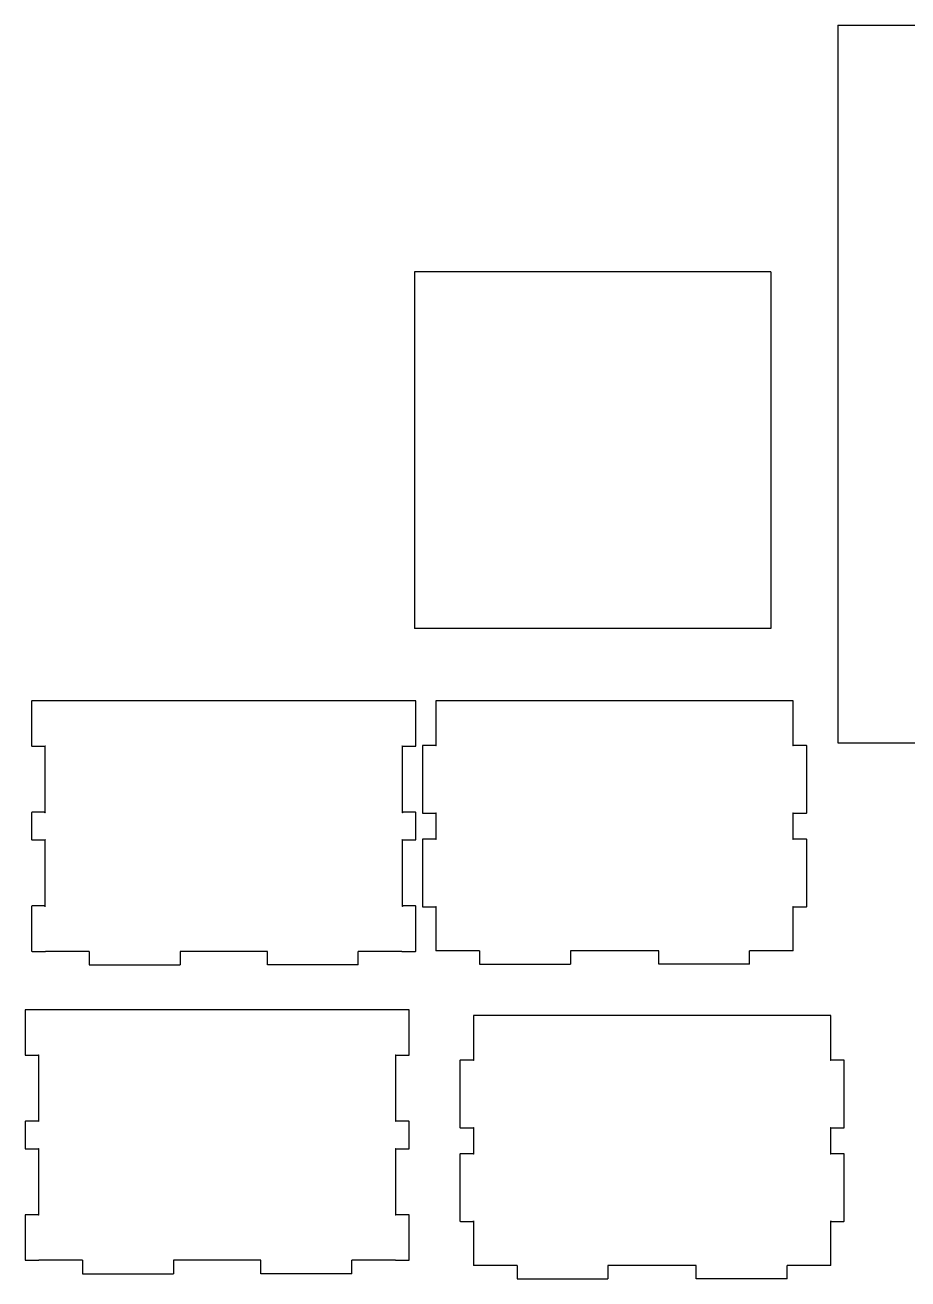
# Model space of a CAD drawing. Extents: x -178 to 375, y -261 to 165.
# Drawn here: x -178.3 to 19.8, y -116.4 to 164.9 of the extents above; entities that cross this region are included whole.
import ezdxf

# ---------------------------------------------------------------- set-up
doc = ezdxf.new("R2010")
doc.units = 0
doc.header["$MEASUREMENT"] = 0
doc.layers.add('MODELSKETCH_VISIBLE', color=7, linetype='CONTINUOUS')

msp = doc.modelspace()

# ---------------------------------------------------------------- linework, layer by layer
at = {"layer": 'MODELSKETCH_VISIBLE'}
for p, q in [((4.08, 164.86), (204.08, 164.86)), ((4.08, 164.86), (4.08, 3.86)), ((-10.91, 109.5), (-90.91, 109.5)), ((-90.91, 109.5), (-90.91, 29.5)), ((-10.91, 109.5), (-10.91, 29.5)), ((-10.91, 29.5), (-90.91, 29.5)), ((-176.76, 13.23), (-176.79, 13.18)), ((-176.79, 13.18), (-176.79, 13.16)), ((-176.79, 13.16), (-176.79, 10.16)), ((-176.7, 13.26), (-176.76, 13.23)), ((-176.69, 13.26), (-176.7, 13.26)), ((-173.69, 13.26), (-176.69, 13.26)), ((-93.69, 13.26), (-173.69, 13.26)), ((-90.69, 13.26), (-93.69, 13.26)), ((-90.67, 13.26), (-90.69, 13.26)), ((-90.62, 13.23), (-90.67, 13.26)), ((-90.59, 13.18), (-90.62, 13.23)), ((-90.59, 13.16), (-90.59, 13.18)), ((-90.59, 10.16), (-90.59, 13.16)), ((-86.06, 13.23), (-86.09, 13.18)), ((-86.09, 13.18), (-86.09, 13.16)), ((-86.09, 13.16), (-86.09, 10.16)), ((-86, 13.26), (-86.06, 13.23)), ((-85.99, 13.26), (-86, 13.26)), ((-5.99, 13.26), (-85.99, 13.26)), ((-5.97, 13.26), (-5.99, 13.26)), ((-5.92, 13.23), (-5.97, 13.26)), ((-5.89, 13.18), (-5.92, 13.23)), ((-5.89, 13.16), (-5.89, 13.18)), ((-5.89, 10.16), (-5.89, 13.16)), ((-176.79, 10.16), (-176.79, 3.16)), ((-90.59, 3.16), (-90.59, 10.16)), ((-86.09, 10.16), (-86.09, 3.16)), ((-5.89, 3.16), (-5.89, 10.16)), ((-176.79, 3.16), (-176.79, 3.14)), ((-176.79, 3.14), (-176.76, 3.09)), ((-176.76, 3.09), (-176.7, 3.06)), ((-176.7, 3.06), (-176.69, 3.06)), ((-176.69, 3.06), (-173.69, 3.06)), ((-173.79, 3.16), (-173.79, -11.84)), ((-173.79, 3.14), (-173.79, 3.16)), ((-173.76, 3.09), (-173.79, 3.14)), ((-173.7, 3.06), (-173.76, 3.09)), ((-173.69, 3.06), (-173.7, 3.06)), ((-93.69, 3.06), (-90.69, 3.06)), ((-93.67, 3.06), (-93.69, 3.06)), ((-93.62, 3.09), (-93.67, 3.06)), ((-93.59, 3.14), (-93.62, 3.09)), ((-93.59, 3.16), (-93.59, 3.14)), ((-93.59, -11.84), (-93.59, 3.16)), ((-90.69, 3.06), (-90.67, 3.06)), ((-90.67, 3.06), (-90.62, 3.09)), ((-90.62, 3.09), (-90.59, 3.14)), ((-90.59, 3.14), (-90.59, 3.16)), ((-89.06, 3.23), (-89.09, 3.18)), ((-89.09, 3.18), (-89.09, 3.16)), ((-89.09, 3.16), (-89.09, -11.84)), ((-89, 3.26), (-89.06, 3.23)), ((-88.99, 3.26), (-89, 3.26)), ((-85.99, 3.26), (-88.99, 3.26)), ((-86.09, 3.18), (-86.06, 3.23)), ((-86.09, 3.16), (-86.09, 3.18)), ((-86.06, 3.23), (-86, 3.26)), ((-86, 3.26), (-85.99, 3.26)), ((-5.99, 3.26), (-5.97, 3.26)), ((-2.99, 3.26), (-5.99, 3.26)), ((-5.97, 3.26), (-5.92, 3.23)), ((-5.92, 3.23), (-5.89, 3.18)), ((-5.89, 3.18), (-5.89, 3.16)), ((-2.97, 3.26), (-2.99, 3.26)), ((-2.92, 3.23), (-2.97, 3.26)), ((-2.89, 3.18), (-2.92, 3.23)), ((-2.89, 3.16), (-2.89, 3.18)), ((-2.89, -11.84), (-2.89, 3.16)), ((4.08, 3.86), (204.08, 3.86)), ((-176.76, -11.77), (-176.79, -11.82)), ((-176.79, -11.82), (-176.79, -11.84)), ((-176.79, -11.84), (-176.79, -17.84)), ((-176.7, -11.74), (-176.76, -11.77)), ((-176.69, -11.74), (-176.7, -11.74)), ((-173.69, -11.74), (-176.69, -11.74)), ((-173.79, -11.82), (-173.76, -11.77)), ((-173.79, -11.84), (-173.79, -11.82)), ((-173.76, -11.77), (-173.7, -11.74)), ((-173.7, -11.74), (-173.69, -11.74)), ((-93.69, -11.74), (-93.67, -11.74)), ((-90.69, -11.74), (-93.69, -11.74)), ((-93.67, -11.74), (-93.62, -11.77)), ((-93.62, -11.77), (-93.59, -11.82)), ((-93.59, -11.82), (-93.59, -11.84)), ((-90.67, -11.74), (-90.69, -11.74)), ((-90.62, -11.77), (-90.67, -11.74)), ((-90.59, -11.82), (-90.62, -11.77)), ((-90.59, -11.84), (-90.59, -11.82)), ((-90.59, -17.84), (-90.59, -11.84)), ((-89.09, -11.84), (-89.09, -11.86)), ((-89.09, -11.86), (-89.06, -11.91)), ((-89.06, -11.91), (-89, -11.94)), ((-89, -11.94), (-88.99, -11.94)), ((-88.99, -11.94), (-85.99, -11.94)), ((-86.09, -11.84), (-86.09, -17.84)), ((-86.09, -11.86), (-86.09, -11.84)), ((-86.06, -11.91), (-86.09, -11.86)), ((-86, -11.94), (-86.06, -11.91)), ((-85.99, -11.94), (-86, -11.94)), ((-5.99, -11.94), (-2.99, -11.94)), ((-5.97, -11.94), (-5.99, -11.94)), ((-5.92, -11.91), (-5.97, -11.94)), ((-5.89, -11.86), (-5.92, -11.91)), ((-5.89, -11.84), (-5.89, -11.86)), ((-5.89, -17.84), (-5.89, -11.84)), ((-2.99, -11.94), (-2.97, -11.94)), ((-2.97, -11.94), (-2.92, -11.91)), ((-2.92, -11.91), (-2.89, -11.86)), ((-2.89, -11.86), (-2.89, -11.84)), ((-176.79, -17.84), (-176.79, -17.86)), ((-176.79, -17.86), (-176.76, -17.91)), ((-176.76, -17.91), (-176.7, -17.94)), ((-176.7, -17.94), (-176.69, -17.94)), ((-176.69, -17.94), (-173.69, -17.94)), ((-173.79, -17.84), (-173.79, -32.84)), ((-173.79, -17.86), (-173.79, -17.84)), ((-173.76, -17.91), (-173.79, -17.86)), ((-173.7, -17.94), (-173.76, -17.91)), ((-173.69, -17.94), (-173.7, -17.94)), ((-93.69, -17.94), (-90.69, -17.94)), ((-93.67, -17.94), (-93.69, -17.94)), ((-93.62, -17.91), (-93.67, -17.94)), ((-93.59, -17.86), (-93.62, -17.91)), ((-93.59, -17.84), (-93.59, -17.86)), ((-93.59, -32.84), (-93.59, -17.84)), ((-90.69, -17.94), (-90.67, -17.94)), ((-90.67, -17.94), (-90.62, -17.91)), ((-90.62, -17.91), (-90.59, -17.86)), ((-90.59, -17.86), (-90.59, -17.84)), ((-89.06, -17.77), (-89.09, -17.82)), ((-89.09, -17.82), (-89.09, -17.84)), ((-89.09, -17.84), (-89.09, -32.84)), ((-89, -17.74), (-89.06, -17.77)), ((-88.99, -17.74), (-89, -17.74)), ((-85.99, -17.74), (-88.99, -17.74)), ((-86.09, -17.82), (-86.06, -17.77)), ((-86.09, -17.84), (-86.09, -17.82)), ((-86.06, -17.77), (-86, -17.74)), ((-86, -17.74), (-85.99, -17.74)), ((-5.99, -17.74), (-5.97, -17.74)), ((-2.99, -17.74), (-5.99, -17.74)), ((-5.97, -17.74), (-5.92, -17.77)), ((-5.92, -17.77), (-5.89, -17.82)), ((-5.89, -17.82), (-5.89, -17.84)), ((-2.97, -17.74), (-2.99, -17.74)), ((-2.92, -17.77), (-2.97, -17.74)), ((-2.89, -17.82), (-2.92, -17.77)), ((-2.89, -17.84), (-2.89, -17.82)), ((-2.89, -32.84), (-2.89, -17.84)), ((-176.76, -32.77), (-176.79, -32.82)), ((-176.79, -32.82), (-176.79, -32.84)), ((-176.79, -32.84), (-176.79, -39.84)), ((-176.7, -32.74), (-176.76, -32.77)), ((-176.69, -32.74), (-176.7, -32.74)), ((-173.69, -32.74), (-176.69, -32.74)), ((-173.79, -32.82), (-173.76, -32.77)), ((-173.79, -32.84), (-173.79, -32.82)), ((-173.76, -32.77), (-173.7, -32.74)), ((-173.7, -32.74), (-173.69, -32.74)), ((-93.69, -32.74), (-93.67, -32.74)), ((-90.69, -32.74), (-93.69, -32.74)), ((-93.67, -32.74), (-93.62, -32.77)), ((-93.62, -32.77), (-93.59, -32.82)), ((-93.59, -32.82), (-93.59, -32.84)), ((-90.67, -32.74), (-90.69, -32.74)), ((-90.62, -32.77), (-90.67, -32.74)), ((-90.59, -32.82), (-90.62, -32.77)), ((-90.59, -32.84), (-90.59, -32.82)), ((-90.59, -39.84), (-90.59, -32.84)), ((-89.09, -32.84), (-89.09, -32.86)), ((-89.09, -32.86), (-89.06, -32.91)), ((-89.06, -32.91), (-89, -32.94)), ((-89, -32.94), (-88.99, -32.94)), ((-88.99, -32.94), (-85.99, -32.94)), ((-86.09, -32.84), (-86.09, -39.84)), ((-86.09, -32.86), (-86.09, -32.84)), ((-86.06, -32.91), (-86.09, -32.86)), ((-86, -32.94), (-86.06, -32.91)), ((-85.99, -32.94), (-86, -32.94)), ((-5.99, -32.94), (-2.99, -32.94)), ((-5.97, -32.94), (-5.99, -32.94)), ((-5.92, -32.91), (-5.97, -32.94)), ((-5.89, -32.86), (-5.92, -32.91)), ((-5.89, -32.84), (-5.89, -32.86)), ((-5.89, -39.84), (-5.89, -32.84)), ((-2.99, -32.94), (-2.97, -32.94)), ((-2.97, -32.94), (-2.92, -32.91)), ((-2.92, -32.91), (-2.89, -32.86)), ((-2.89, -32.86), (-2.89, -32.84)), ((-176.79, -39.84), (-176.79, -42.84)), ((-90.59, -42.84), (-90.59, -39.84)), ((-86.09, -39.84), (-86.09, -42.84)), ((-5.89, -42.84), (-5.89, -39.84)), ((-176.79, -42.84), (-176.79, -42.86)), ((-176.79, -42.86), (-176.76, -42.91)), ((-176.76, -42.91), (-176.7, -42.94)), ((-176.7, -42.94), (-176.69, -42.94)), ((-176.69, -42.94), (-173.69, -42.94)), ((-163.89, -42.94), (-173.69, -42.94)), ((-163.89, -42.94), (-163.89, -45.94)), ((-143.49, -42.94), (-143.49, -45.94)), ((-123.89, -42.94), (-143.49, -42.94)), ((-123.89, -45.94), (-123.89, -42.94)), ((-103.49, -45.94), (-103.49, -42.94)), ((-93.69, -42.94), (-103.49, -42.94)), ((-93.69, -42.94), (-90.69, -42.94)), ((-90.69, -42.94), (-90.67, -42.94)), ((-90.67, -42.94), (-90.62, -42.91)), ((-90.62, -42.91), (-90.59, -42.86)), ((-90.59, -42.86), (-90.59, -42.84)), ((-76.29, -42.84), (-86.09, -42.84)), ((-76.29, -42.84), (-76.29, -45.84)), ((-55.89, -42.84), (-55.89, -45.84)), ((-36.09, -42.84), (-55.89, -42.84)), ((-36.09, -45.84), (-36.09, -42.84)), ((-15.69, -45.84), (-15.69, -42.84)), ((-5.89, -42.84), (-15.69, -42.84)), ((-163.89, -45.94), (-153.69, -45.94)), ((-153.69, -45.94), (-143.49, -45.94)), ((-113.69, -45.94), (-123.89, -45.94)), ((-103.49, -45.94), (-113.69, -45.94)), ((-76.29, -45.84), (-66.09, -45.84)), ((-66.09, -45.84), (-55.89, -45.84)), ((-25.89, -45.84), (-36.09, -45.84)), ((-15.69, -45.84), (-25.89, -45.84)), ((-178.23, -56.07), (-178.25, -56.12)), ((-178.25, -56.12), (-178.25, -56.14)), ((-178.25, -56.14), (-178.25, -59.14)), ((-178.17, -56.04), (-178.23, -56.07)), ((-178.15, -56.04), (-178.17, -56.04)), ((-175.15, -56.04), (-178.15, -56.04)), ((-95.16, -56.04), (-175.15, -56.04)), ((-92.15, -56.04), (-95.16, -56.04)), ((-92.14, -56.04), (-92.15, -56.04)), ((-92.08, -56.07), (-92.14, -56.04)), ((-92.05, -56.12), (-92.08, -56.07)), ((-92.05, -56.14), (-92.05, -56.12)), ((-92.05, -59.14), (-92.05, -56.14)), ((-77.65, -57.35), (-77.68, -57.4)), ((-77.68, -57.4), (-77.68, -57.42)), ((-77.68, -57.42), (-77.68, -60.42)), ((-77.6, -57.32), (-77.65, -57.35)), ((-77.58, -57.32), (-77.6, -57.32)), ((2.42, -57.32), (-77.58, -57.32)), ((2.44, -57.32), (2.42, -57.32)), ((2.49, -57.35), (2.44, -57.32)), ((2.52, -57.4), (2.49, -57.35)), ((2.52, -57.42), (2.52, -57.4)), ((2.52, -60.42), (2.52, -57.42)), ((-178.25, -59.14), (-178.25, -66.14)), ((-92.05, -66.14), (-92.05, -59.14)), ((-77.68, -60.42), (-77.68, -67.42)), ((2.52, -67.42), (2.52, -60.42)), ((-178.25, -66.14), (-178.25, -66.16)), ((-178.25, -66.16), (-178.23, -66.21)), ((-178.23, -66.21), (-178.17, -66.24)), ((-178.17, -66.24), (-178.15, -66.24)), ((-178.15, -66.24), (-175.15, -66.24)), ((-175.25, -66.14), (-175.25, -81.14)), ((-175.25, -66.16), (-175.25, -66.14)), ((-175.23, -66.21), (-175.25, -66.16)), ((-175.17, -66.24), (-175.23, -66.21)), ((-175.15, -66.24), (-175.17, -66.24)), ((-95.16, -66.24), (-92.15, -66.24)), ((-95.14, -66.24), (-95.16, -66.24)), ((-95.08, -66.21), (-95.14, -66.24)), ((-95.05, -66.16), (-95.08, -66.21)), ((-95.05, -66.14), (-95.05, -66.16)), ((-95.05, -81.14), (-95.05, -66.14)), ((-92.15, -66.24), (-92.14, -66.24)), ((-92.14, -66.24), (-92.08, -66.21)), ((-92.08, -66.21), (-92.05, -66.16)), ((-92.05, -66.16), (-92.05, -66.14)), ((-80.65, -67.35), (-80.68, -67.4)), ((-80.68, -67.4), (-80.68, -67.42)), ((-80.68, -67.42), (-80.68, -82.42)), ((-80.6, -67.32), (-80.65, -67.35)), ((-80.58, -67.32), (-80.6, -67.32)), ((-77.58, -67.32), (-80.58, -67.32)), ((-77.68, -67.4), (-77.65, -67.35)), ((-77.68, -67.42), (-77.68, -67.4)), ((-77.65, -67.35), (-77.6, -67.32)), ((-77.6, -67.32), (-77.58, -67.32)), ((2.42, -67.32), (2.44, -67.32)), ((5.42, -67.32), (2.42, -67.32)), ((2.44, -67.32), (2.49, -67.35)), ((2.49, -67.35), (2.52, -67.4)), ((2.52, -67.4), (2.52, -67.42)), ((5.44, -67.32), (5.42, -67.32)), ((5.49, -67.35), (5.44, -67.32)), ((5.52, -67.4), (5.49, -67.35)), ((5.52, -67.42), (5.52, -67.4)), ((5.52, -82.42), (5.52, -67.42)), ((-178.23, -81.07), (-178.25, -81.12)), ((-178.25, -81.12), (-178.25, -81.14)), ((-178.25, -81.14), (-178.25, -87.14)), ((-178.17, -81.04), (-178.23, -81.07)), ((-178.15, -81.04), (-178.17, -81.04)), ((-175.15, -81.04), (-178.15, -81.04)), ((-175.25, -81.12), (-175.23, -81.07)), ((-175.25, -81.14), (-175.25, -81.12)), ((-175.23, -81.07), (-175.17, -81.04)), ((-175.17, -81.04), (-175.15, -81.04)), ((-95.16, -81.04), (-95.14, -81.04)), ((-92.15, -81.04), (-95.16, -81.04)), ((-95.14, -81.04), (-95.08, -81.07)), ((-95.08, -81.07), (-95.05, -81.12)), ((-95.05, -81.12), (-95.05, -81.14)), ((-92.14, -81.04), (-92.15, -81.04)), ((-92.08, -81.07), (-92.14, -81.04)), ((-92.05, -81.12), (-92.08, -81.07)), ((-92.05, -81.14), (-92.05, -81.12)), ((-92.05, -87.14), (-92.05, -81.14)), ((-80.68, -82.42), (-80.68, -82.44)), ((-80.68, -82.44), (-80.65, -82.49)), ((-80.65, -82.49), (-80.6, -82.52)), ((-80.6, -82.52), (-80.58, -82.52)), ((-80.58, -82.52), (-77.58, -82.52)), ((-77.68, -82.42), (-77.68, -88.42)), ((-77.68, -82.44), (-77.68, -82.42)), ((-77.65, -82.49), (-77.68, -82.44)), ((-77.6, -82.52), (-77.65, -82.49)), ((-77.58, -82.52), (-77.6, -82.52)), ((2.42, -82.52), (5.42, -82.52)), ((2.44, -82.52), (2.42, -82.52)), ((2.49, -82.49), (2.44, -82.52)), ((2.52, -82.44), (2.49, -82.49)), ((2.52, -82.42), (2.52, -82.44)), ((2.52, -88.42), (2.52, -82.42)), ((5.42, -82.52), (5.44, -82.52)), ((5.44, -82.52), (5.49, -82.49)), ((5.49, -82.49), (5.52, -82.44)), ((5.52, -82.44), (5.52, -82.42)), ((-178.25, -87.14), (-178.25, -87.16)), ((-178.25, -87.16), (-178.23, -87.21)), ((-175.25, -87.14), (-175.25, -102.14)), ((-175.25, -87.16), (-175.25, -87.14)), ((-175.23, -87.21), (-175.25, -87.16)), ((-95.05, -87.16), (-95.08, -87.21)), ((-95.05, -87.14), (-95.05, -87.16)), ((-95.05, -102.14), (-95.05, -87.14)), ((-92.08, -87.21), (-92.05, -87.16)), ((-92.05, -87.16), (-92.05, -87.14)), ((-178.23, -87.21), (-178.17, -87.24)), ((-178.17, -87.24), (-178.15, -87.24)), ((-178.15, -87.24), (-175.15, -87.24)), ((-175.17, -87.24), (-175.23, -87.21)), ((-175.15, -87.24), (-175.17, -87.24)), ((-95.16, -87.24), (-92.15, -87.24)), ((-95.14, -87.24), (-95.16, -87.24)), ((-95.08, -87.21), (-95.14, -87.24)), ((-92.15, -87.24), (-92.14, -87.24)), ((-92.14, -87.24), (-92.08, -87.21)), ((-80.65, -88.35), (-80.68, -88.4)), ((-80.68, -88.4), (-80.68, -88.42)), ((-80.68, -88.42), (-80.68, -103.42)), ((-80.6, -88.32), (-80.65, -88.35)), ((-80.58, -88.32), (-80.6, -88.32)), ((-77.58, -88.32), (-80.58, -88.32)), ((-77.68, -88.4), (-77.65, -88.35)), ((-77.68, -88.42), (-77.68, -88.4)), ((-77.65, -88.35), (-77.6, -88.32)), ((-77.6, -88.32), (-77.58, -88.32)), ((2.42, -88.32), (2.44, -88.32)), ((5.42, -88.32), (2.42, -88.32)), ((2.44, -88.32), (2.49, -88.35)), ((2.49, -88.35), (2.52, -88.4)), ((2.52, -88.4), (2.52, -88.42)), ((5.44, -88.32), (5.42, -88.32)), ((5.49, -88.35), (5.44, -88.32)), ((5.52, -88.4), (5.49, -88.35)), ((5.52, -88.42), (5.52, -88.4)), ((5.52, -103.42), (5.52, -88.42)), ((-178.23, -102.07), (-178.25, -102.12)), ((-178.25, -102.12), (-178.25, -102.14)), ((-178.25, -102.14), (-178.25, -109.14)), ((-178.17, -102.04), (-178.23, -102.07)), ((-178.15, -102.04), (-178.17, -102.04)), ((-175.15, -102.04), (-178.15, -102.04)), ((-175.25, -102.12), (-175.23, -102.07)), ((-175.25, -102.14), (-175.25, -102.12)), ((-175.23, -102.07), (-175.17, -102.04)), ((-175.17, -102.04), (-175.15, -102.04)), ((-95.16, -102.04), (-95.14, -102.04)), ((-92.15, -102.04), (-95.16, -102.04)), ((-95.14, -102.04), (-95.08, -102.07)), ((-95.08, -102.07), (-95.05, -102.12)), ((-95.05, -102.12), (-95.05, -102.14)), ((-92.14, -102.04), (-92.15, -102.04)), ((-92.08, -102.07), (-92.14, -102.04)), ((-92.05, -102.12), (-92.08, -102.07)), ((-92.05, -102.14), (-92.05, -102.12)), ((-92.05, -109.14), (-92.05, -102.14)), ((-80.68, -103.42), (-80.68, -103.44)), ((-80.68, -103.44), (-80.65, -103.49)), ((-80.65, -103.49), (-80.6, -103.52)), ((-80.6, -103.52), (-80.58, -103.52)), ((-80.58, -103.52), (-77.58, -103.52)), ((-77.68, -103.42), (-77.68, -110.42)), ((-77.68, -103.44), (-77.68, -103.42)), ((-77.65, -103.49), (-77.68, -103.44)), ((-77.6, -103.52), (-77.65, -103.49)), ((-77.58, -103.52), (-77.6, -103.52)), ((2.42, -103.52), (5.42, -103.52)), ((2.44, -103.52), (2.42, -103.52)), ((2.49, -103.49), (2.44, -103.52)), ((2.52, -103.44), (2.49, -103.49)), ((2.52, -103.42), (2.52, -103.44)), ((2.52, -110.42), (2.52, -103.42)), ((5.42, -103.52), (5.44, -103.52)), ((5.44, -103.52), (5.49, -103.49)), ((5.49, -103.49), (5.52, -103.44)), ((5.52, -103.44), (5.52, -103.42)), ((-178.25, -109.14), (-178.25, -112.14)), ((-92.05, -112.14), (-92.05, -109.14)), ((-178.25, -112.14), (-178.25, -112.16)), ((-178.25, -112.16), (-178.23, -112.21)), ((-178.23, -112.21), (-178.17, -112.24)), ((-178.17, -112.24), (-178.15, -112.24)), ((-178.15, -112.24), (-175.15, -112.24)), ((-165.35, -112.24), (-175.15, -112.24)), ((-165.35, -112.24), (-165.35, -115.24)), ((-144.95, -112.24), (-144.95, -115.24)), ((-125.36, -112.24), (-144.95, -112.24)), ((-125.36, -115.24), (-125.36, -112.24)), ((-104.96, -115.24), (-104.96, -112.24)), ((-95.16, -112.24), (-104.96, -112.24)), ((-95.16, -112.24), (-92.15, -112.24)), ((-92.15, -112.24), (-92.14, -112.24)), ((-92.14, -112.24), (-92.08, -112.21)), ((-92.08, -112.21), (-92.05, -112.16)), ((-92.05, -112.16), (-92.05, -112.14)), ((-77.68, -110.42), (-77.68, -113.42)), ((2.52, -113.42), (2.52, -110.42)), ((-165.35, -115.24), (-155.15, -115.24)), ((-155.15, -115.24), (-144.95, -115.24)), ((-115.16, -115.24), (-125.36, -115.24)), ((-104.96, -115.24), (-115.16, -115.24)), ((-67.88, -113.42), (-77.68, -113.42)), ((-67.88, -113.42), (-67.88, -116.42)), ((-47.48, -113.42), (-47.48, -116.42)), ((-27.68, -113.42), (-47.48, -113.42)), ((-27.68, -116.42), (-27.68, -113.42)), ((-7.28, -116.42), (-7.28, -113.42)), ((2.52, -113.42), (-7.28, -113.42)), ((-67.88, -116.42), (-57.68, -116.42)), ((-57.68, -116.42), (-47.48, -116.42)), ((-17.48, -116.42), (-27.68, -116.42)), ((-7.28, -116.42), (-17.48, -116.42))]:
    msp.add_line(p, q, dxfattribs=at)

doc.saveas('drawing.dxf')
